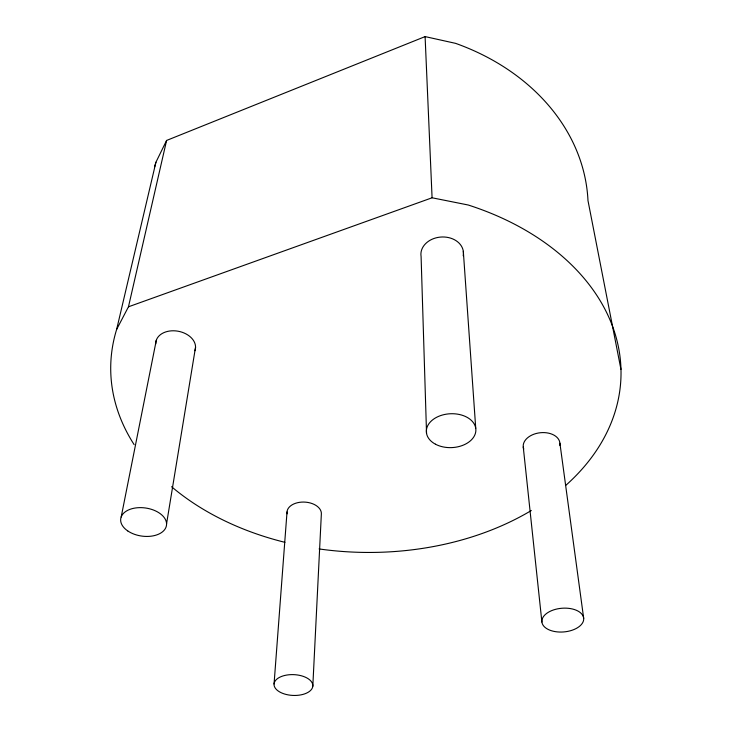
<?xml version="1.0" encoding="UTF-8"?>
<svg xmlns="http://www.w3.org/2000/svg" width="732" height="732" viewBox="0 0 732 732"><rect width="100%" height="100%" fill="white"/><g stroke="black" fill="none" stroke-linecap="round" stroke-linejoin="round"><path stroke-width="1.1" d="M312.802 686.323A19.416 10.404 2.5 0 0 284.849 675.435A19.416 10.404 2.5 0 0 282.671 693.36A19.416 10.404 2.5 0 0 312.802 686.323L321.339 514.322A17.202 10.934 3.1 0 0 303.716 502.061A17.202 10.934 3.1 0 0 287.136 513.837M274.052 683.981L287.026 511.924M166.567 523.801L195.563 347.05M121.192 516.975L156.309 340.215M134.139 444.644A255.157 181.801 1 0 1 116.644 329.409L128.466 306.8L166.594 140.443L425.1 36.6L455.579 43.353A219.216 177.455 1.3 0 1 587.979 200.586L620.946 369.395M116.644 329.409L155.916 162.257L166.594 140.443M128.466 306.8L432.081 197.786L468.206 205.006A255.157 181.801 1 0 1 566.001 485.188M559.907 443.208L583.697 618.439A20.981 11.886 -4.7 0 1 553.063 631.185A20.981 11.886 -4.7 0 1 551.599 610.653A20.981 11.886 -4.7 0 1 583.697 618.439M523.252 446.978L541.9 622.035M463.319 251.341L475.745 428.33M425.1 36.6L432.081 197.786M426.546 433.5L421.092 256.511A21.292 16.726 -3.9 0 1 442.366 236.976A21.292 16.726 -3.9 0 1 463.2 255.715M531.313 510.515A255.157 181.801 1 0 1 319.07 548.936M284.94 542.33A255.157 181.801 1 0 1 171.572 486.725M155.76 343.921A20.066 14.32 10.5 0 1 177.968 331.193A20.066 14.32 10.5 0 1 194.904 350.72M523.773 449.064A18.428 12.288 -6.1 0 1 540.39 432.731A18.428 12.288 -6.1 0 1 559.806 445.367M154.662 166.686A219.216 177.455 1.3 0 1 155.916 162.257M127.707 530.901A23.104 14.164 8.2 0 0 165.908 527.433A23.104 14.164 8.2 0 0 137.223 507.77A23.104 14.164 8.2 0 0 127.707 530.901M435.476 444.214A24.778 16.937 -2.7 0 0 475.562 432.758A24.778 16.937 -2.7 0 0 442.284 415.062A24.778 16.937 -2.7 0 0 435.476 444.214"/></g></svg>
